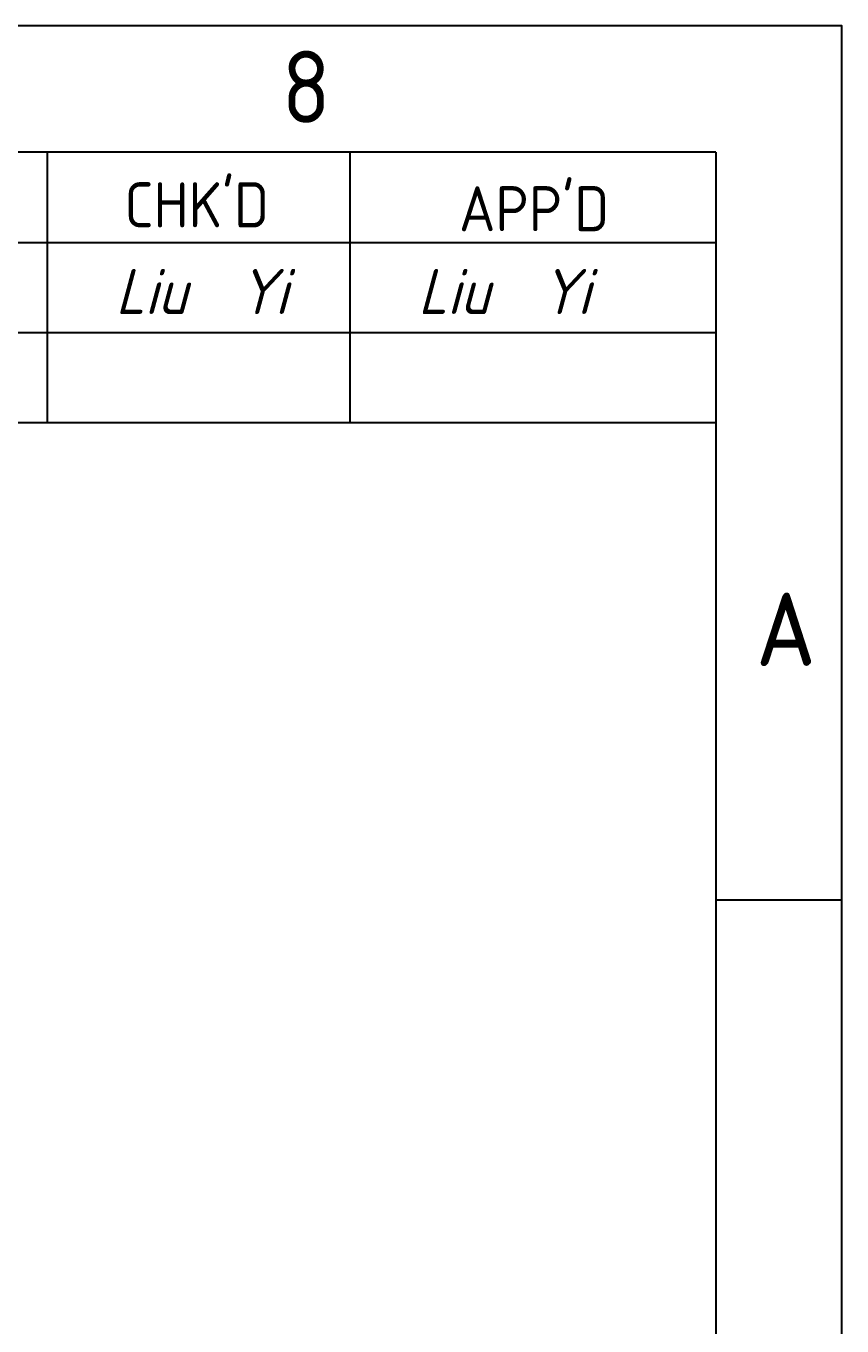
# Model space of a CAD drawing. Header units: inches. Extents: x 32166 to 34772, y 2386 to 4229.
# Drawn here: x 34491.4 to 34772.1, y 3781.2 to 4228.6 of the extents above; entities that cross this region are included whole.
import ezdxf
from ezdxf.enums import TextEntityAlignment as Align

# ---------------------------------------------------------------- set-up
doc = ezdxf.new("R2010")
doc.units = ezdxf.units.IN
doc.header["$LTSCALE"] = 0.64311
doc.header["$MEASUREMENT"] = 0
doc.layers.get('0').update_dxf_attribs({"linetype": 'CONTINUOUS'})
doc.styles.add('ISO Proportional', font='isocp')

msp = doc.modelspace()

# ---------------------------------------------------------------- linework, layer by layer
for p, q in [((34728.68, 4185.17), (32209.64, 4185.17)), ((34498.84, 4092.11), (34498.84, 4185.17)), ((34602.9, 4092.11), (34602.9, 4185.17)), ((34728.68, 4185.17), (34728.68, 2429.29)), ((33519.95, 4154.15), (34728.68, 4154.15)), ((33519.95, 4123.13), (34728.68, 4123.13)), ((33519.95, 4092.11), (34728.68, 4092.11)), ((34772.11, 3927.69), (34728.68, 3927.69))]:
    msp.add_line(p, q)
msp.add_lwpolyline([(32166.21, 2385.86), (34772.11, 2385.86), (34772.11, 4228.61), (32166.21, 4228.61)], close=True)

# ---------------------------------------------------------------- texts
at = {"style": 'ISO Proportional'}
for s, p in [('8', (34587.8, 4207.7)), ('A', (34752.59, 4020.75)), ('A', (34753.03, 4021.2))]:
    msp.add_text(s, height=24.82, dxfattribs=at).set_placement(p, align=Align.MIDDLE)
for s, p in [("CHK'D", (34525.28, 4159.31)), ("APP'D", (34640.37, 4157.98))]:
    msp.add_text(s, height=15.511, dxfattribs=at).set_placement(p)
at = {"style": 'ISO Proportional', "oblique": 15}
for p in [(34522.18, 4137.22), (34626.24, 4137.22)]:
    msp.add_text('Liu  Yi', height=15.511, dxfattribs=at).set_placement(p, align=Align.MIDDLE_LEFT)

doc.saveas('drawing.dxf')
